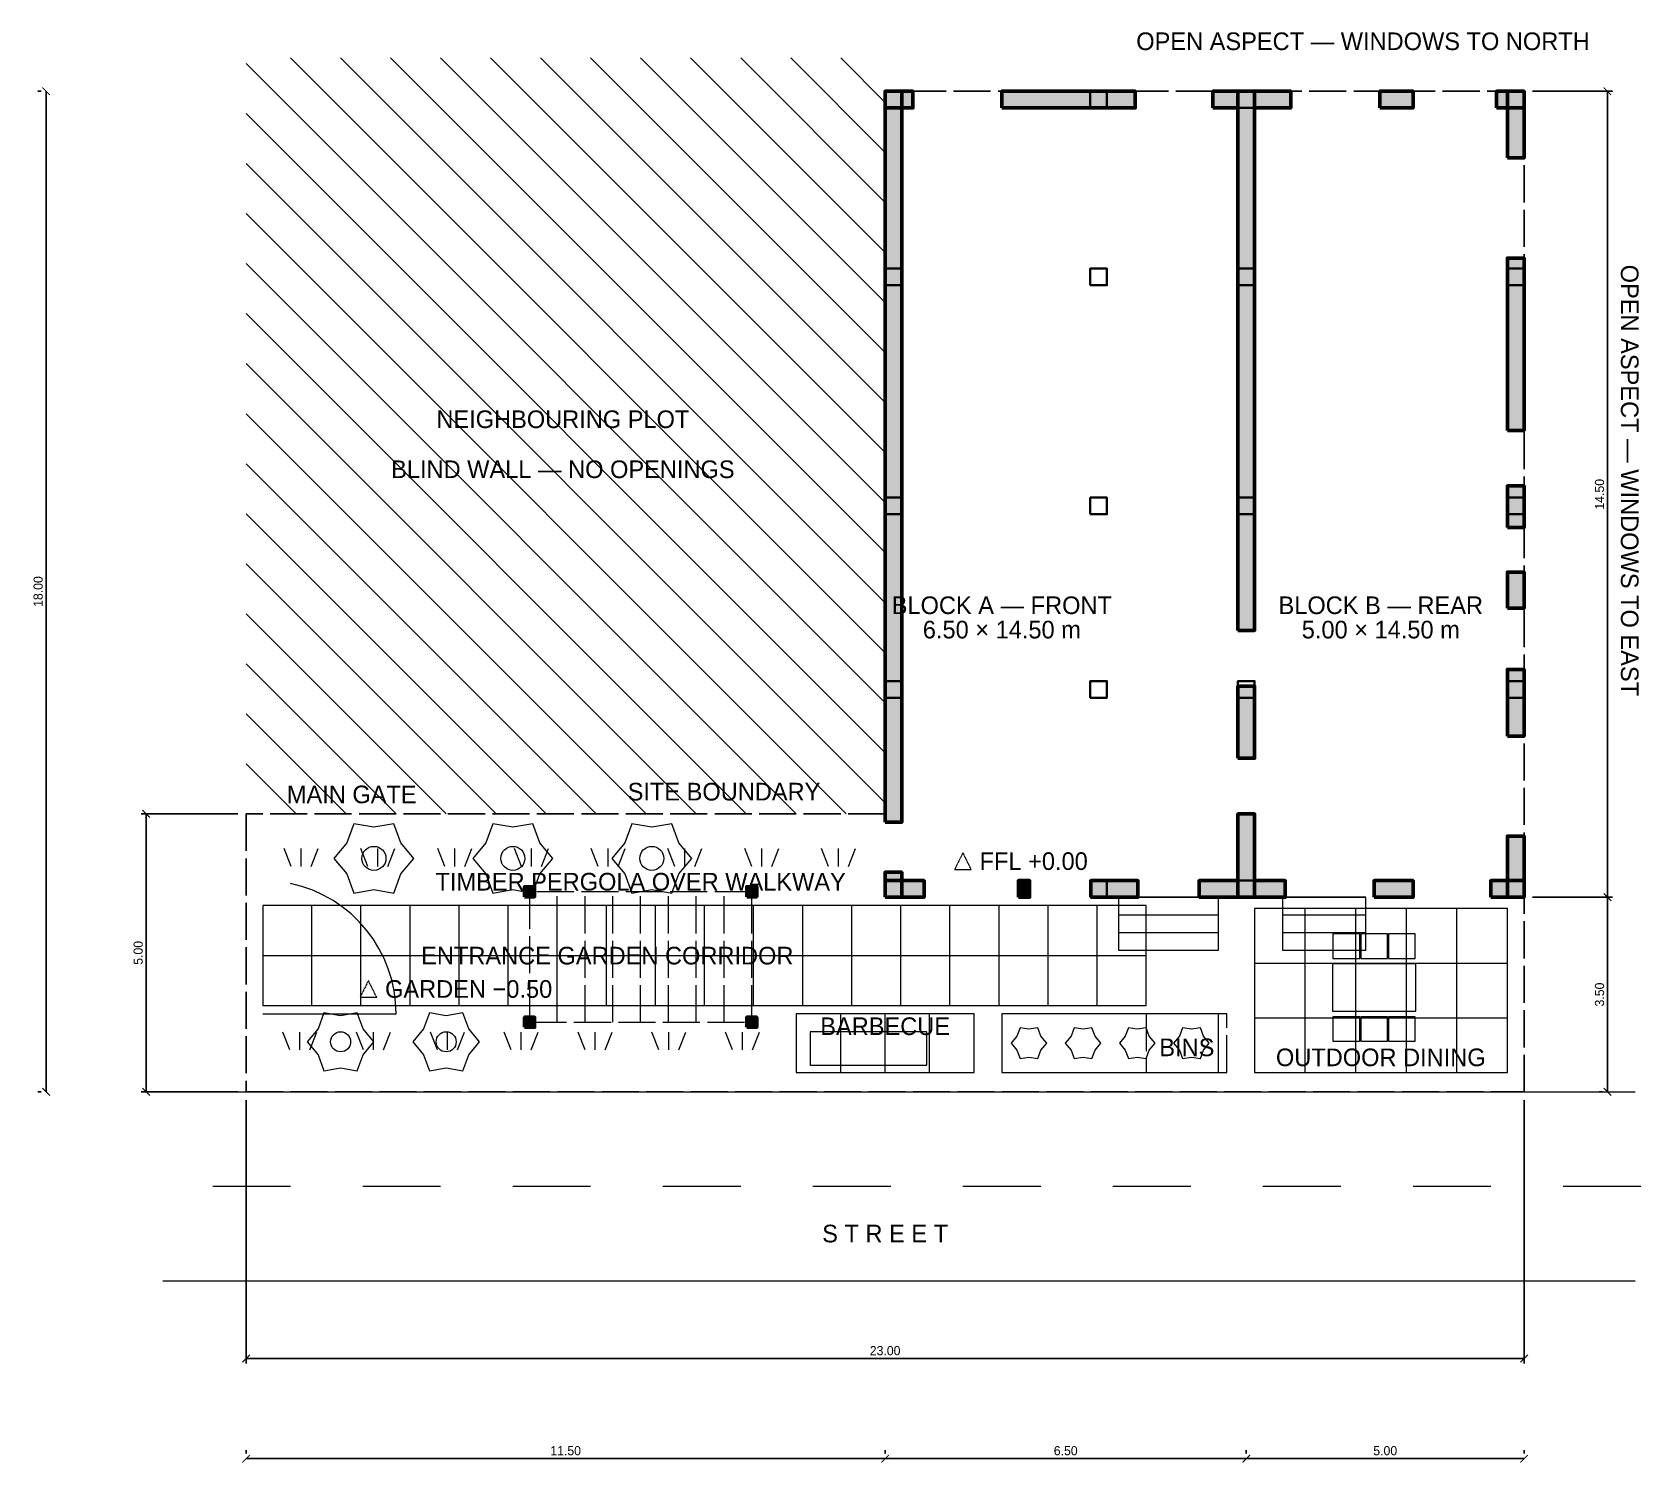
# Model space of a CAD drawing. Header units: millimetres. Extents: x -3851 to 25100, y -6675 to 19063.
import ezdxf
from ezdxf.enums import TextEntityAlignment as Align

# ---------------------------------------------------------------- set-up
doc = ezdxf.new("R2010")
doc.units = ezdxf.units.MM
doc.header["$LTSCALE"] = 20
doc.linetypes.add('DASHDOT', pattern=[3.556, 2.54, -0.508, 0, -0.508])
doc.linetypes.add('DASHED', pattern=[1.524, 1.27, -0.254])
for name, color, linetype, lineweight in [('A-ANNO-DIMS', 5, 'CONTINUOUS', 13), ('A-ANNO-PATT', 8, 'CONTINUOUS', 9), ('A-ANNO-SYMB', 5, 'DASHED', 13), ('A-ANNO-TEXT', 7, 'CONTINUOUS', 13), ('A-FLOR-STRS', 2, 'CONTINUOUS', 18), ('A-FURN', 6, 'CONTINUOUS', 13), ('A-WALL', 7, 'CONTINUOUS', 50), ('A-WALL-PATT', 7, 'CONTINUOUS', 9), ('G-ANNO-BNDY', 1, 'DASHDOT', 25), ('L-PLNT', 3, 'CONTINUOUS', 13), ('L-SITE', 3, 'CONTINUOUS', 18), ('S-COLS', 7, 'CONTINUOUS', 35)]:
    doc.layers.add(name, color=color, linetype=linetype, lineweight=lineweight)
doc.dimstyles.new('ARCH', dxfattribs={"dimtxt": 2.2, "dimasz": 1.8, "dimexe": 1.2, "dimexo": 2, "dimgap": 0.8, "dimtad": 1, "dimlfac": 0.001, "dimblk": 'ARCHTICK', "dimcen": 2.5, "dimazin": 3, "dimtfac": 1, "dimtmove": 0, "dimatfit": 3})

# ---------------------------------------------------------------- blocks, each defined once
blk = doc.blocks.new('_ARCHTICK')
at = {"color": 0, "linetype": 'BYBLOCK', "const_width": 0.15}
blk.add_lwpolyline([(-0.5, -0.5), (0.5, 0.5)], dxfattribs=at)

msp = doc.modelspace()

# ---------------------------------------------------------------- hatches: boundary and pattern name
at = {"layer": 'A-WALL-PATT'}
for points in [[(11500, 4850), (11800, 4850), (11800, 18000), (11500, 18000)], [(11500, 17700), (12000, 17700), (12000, 18000), (11500, 18000)], [(13600, 17700), (16000, 17700), (16000, 18000), (13600, 18000)], [(17400, 17700), (17850, 17700), (17850, 18000), (17400, 18000)], [(17850, 8300), (18150, 8300), (18150, 18000), (17850, 18000)], [(18150, 17700), (18800, 17700), (18800, 18000), (18150, 18000)], [(20400, 17700), (21000, 17700), (21000, 18000), (20400, 18000)], [(22500, 17700), (23000, 17700), (23000, 18000), (22500, 18000)], [(22700, 16800), (23000, 16800), (23000, 18000), (22700, 18000)], [(22700, 11900), (23000, 11900), (23000, 15000), (22700, 15000)], [(22700, 10150), (23000, 10150), (23000, 10900), (22700, 10900)], [(22700, 8700), (23000, 8700), (23000, 9350), (22700, 9350)], [(22700, 6400), (23000, 6400), (23000, 7600), (22700, 7600)], [(17850, 6000), (18150, 6000), (18150, 7300), (17850, 7300)], [(17850, 3500), (18150, 3500), (18150, 5000), (17850, 5000)], [(22700, 3500), (23000, 3500), (23000, 4600), (22700, 4600)], [(11500, 3500), (11800, 3500), (11800, 3950), (11500, 3950)], [(11500, 3500), (12200, 3500), (12200, 3800), (11500, 3800)], [(13900, 3500), (14100, 3500), (14100, 3800), (13900, 3800)], [(15200, 3500), (16050, 3500), (16050, 3800), (15200, 3800)], [(17150, 3500), (17850, 3500), (17850, 3800), (17150, 3800)], [(18150, 3500), (18700, 3500), (18700, 3800), (18150, 3800)], [(20300, 3500), (21000, 3500), (21000, 3800), (20300, 3800)], [(22400, 3500), (23000, 3500), (23000, 3800), (22400, 3800)], [(5010, 3510), (5190, 3510), (5190, 3690), (5010, 3690)], [(9010, 3510), (9190, 3510), (9190, 3690), (9010, 3690)], [(5010, 1160), (5190, 1160), (5190, 1340), (5010, 1340)], [(9010, 1160), (9190, 1160), (9190, 1340), (9010, 1340)]]:
    msp.add_hatch(color=7, dxfattribs=at).paths.add_polyline_path(points)

# ---------------------------------------------------------------- linework, layer by layer
at = {"layer": 'A-ANNO-PATT'}
for p, q in [((11500, 7900), (800, 18600)), ((11500, 8800), (1700, 18600)), ((11500, 9700), (2600, 18600)), ((11500, 10600), (3500, 18600)), ((11500, 11500), (4400, 18600)), ((11500, 12400), (5300, 18600)), ((11500, 13300), (6200, 18600)), ((11500, 14200), (7100, 18600)), ((11500, 15100), (8000, 18600)), ((11500, 16000), (8900, 18600)), ((11500, 16900), (9800, 18600)), ((11500, 17800), (10700, 18600)), ((11500, 7000), (0, 18500)), ((11500, 6100), (0, 17600)), ((11500, 5200), (0, 16700)), ((10800, 5000), (0, 15800)), ((9900, 5000), (0, 14900)), ((9000, 5000), (0, 14000)), ((8100, 5000), (0, 13100)), ((7200, 5000), (0, 12200)), ((6300, 5000), (0, 11300)), ((5400, 5000), (0, 10400)), ((4500, 5000), (0, 9500)), ((3600, 5000), (0, 8600)), ((2700, 5000), (0, 7700)), ((1800, 5000), (0, 6800)), ((900, 5000), (0, 5900)), ((0, 5000), (0, 5000))]:
    msp.add_line(p, q, dxfattribs=at)
at = {"layer": 'A-ANNO-SYMB'}
for points in [[(12900, 4300), (12750, 4000), (13050, 4000)], [(2200, 2000), (2050, 1700), (2350, 1700)]]:
    msp.add_lwpolyline(points, close=True, dxfattribs=at)
at = {"layer": 'A-FLOR-STRS'}
for p, q in [((15700, 3500), (17500, 3500)), ((18650, 3500), (20150, 3500)), ((15700, 3183.333), (17500, 3183.333)), ((18650, 3183.333), (20150, 3183.333)), ((15700, 2866.667), (17500, 2866.667)), ((18650, 2866.667), (20150, 2866.667))]:
    msp.add_line(p, q, dxfattribs=at)
for points in [[(15700, 2550), (17500, 2550), (17500, 3500), (15700, 3500)], [(18650, 2550), (20150, 2550), (20150, 3500), (18650, 3500)]]:
    msp.add_lwpolyline(points, close=True, dxfattribs=at)
at = {"layer": 'A-FURN'}
for points in [[(19560, 2400), (20040, 2400), (20040, 2840), (19560, 2840)], [(20060, 2400), (20540, 2400), (20540, 2840), (20060, 2840)], [(20560, 2400), (21040, 2400), (21040, 2840), (20560, 2840)], [(19550, 1450), (21050, 1450), (21050, 2300), (19550, 2300)], [(19560, 910), (20040, 910), (20040, 1350), (19560, 1350)], [(20060, 910), (20540, 910), (20540, 1350), (20060, 1350)], [(20560, 910), (21040, 910), (21040, 1350), (20560, 1350)], [(10150, 480), (12250, 480), (12250, 1080), (10150, 1080)]]:
    msp.add_lwpolyline(points, close=True, dxfattribs=at)
at = {"layer": 'A-WALL'}
for points in [[(11500, 4850), (11800, 4850), (11800, 18000), (11500, 18000)], [(11500, 17700), (12000, 17700), (12000, 18000), (11500, 18000)], [(13600, 17700), (16000, 17700), (16000, 18000), (13600, 18000)], [(17400, 17700), (17850, 17700), (17850, 18000), (17400, 18000)], [(17850, 8300), (18150, 8300), (18150, 18000), (17850, 18000)], [(18150, 17700), (18800, 17700), (18800, 18000), (18150, 18000)], [(20400, 17700), (21000, 17700), (21000, 18000), (20400, 18000)], [(22500, 17700), (23000, 17700), (23000, 18000), (22500, 18000)], [(22700, 16800), (23000, 16800), (23000, 18000), (22700, 18000)], [(22700, 11900), (23000, 11900), (23000, 15000), (22700, 15000)], [(22700, 10150), (23000, 10150), (23000, 10900), (22700, 10900)], [(22700, 8700), (23000, 8700), (23000, 9350), (22700, 9350)], [(22700, 6400), (23000, 6400), (23000, 7600), (22700, 7600)], [(17850, 6000), (18150, 6000), (18150, 7300), (17850, 7300)], [(17850, 3500), (18150, 3500), (18150, 5000), (17850, 5000)], [(22700, 3500), (23000, 3500), (23000, 4600), (22700, 4600)], [(11500, 3500), (11800, 3500), (11800, 3950), (11500, 3950)], [(11500, 3500), (12200, 3500), (12200, 3800), (11500, 3800)], [(13900, 3500), (14100, 3500), (14100, 3800), (13900, 3800)], [(15200, 3500), (16050, 3500), (16050, 3800), (15200, 3800)], [(17150, 3500), (17850, 3500), (17850, 3800), (17150, 3800)], [(18150, 3500), (18700, 3500), (18700, 3800), (18150, 3800)], [(20300, 3500), (21000, 3500), (21000, 3800), (20300, 3800)], [(22400, 3500), (23000, 3500), (23000, 3800), (22400, 3800)], [(5010, 3510), (5190, 3510), (5190, 3690), (5010, 3690)], [(9010, 3510), (9190, 3510), (9190, 3690), (9010, 3690)], [(5010, 1160), (5190, 1160), (5190, 1340), (5010, 1340)], [(9010, 1160), (9190, 1160), (9190, 1340), (9010, 1340)]]:
    msp.add_lwpolyline(points, close=True, dxfattribs=at)
at = {"layer": 'G-ANNO-BNDY', "linetype": 'DASHED', "ltscale": 26.25}
msp.add_lwpolyline([(0, 0), (23000, 0), (23000, 18000), (11500, 18000), (11500, 5000), (0, 5000)], close=True, dxfattribs=at)
at = {"layer": 'L-PLNT'}
for p, q in [((810.625, 4055), (684.625, 4375)), ((990.625, 4055), (990.625, 4375)), ((1170.625, 4055), (1296.625, 4375)), ((2191.875, 4055), (2065.875, 4375)), ((2371.875, 4055), (2371.875, 4375)), ((2551.875, 4055), (2677.875, 4375)), ((3573.125, 4055), (3447.125, 4375)), ((3753.125, 4055), (3753.125, 4375)), ((3933.125, 4055), (4059.125, 4375)), ((4954.375, 4055), (4828.375, 4375)), ((5134.375, 4055), (5134.375, 4375)), ((5314.375, 4055), (5440.375, 4375)), ((6335.625, 4055), (6209.625, 4375)), ((6515.625, 4055), (6515.625, 4375)), ((6695.625, 4055), (6821.625, 4375)), ((7716.875, 4055), (7590.875, 4375)), ((7896.875, 4055), (7896.875, 4375)), ((8076.875, 4055), (8202.875, 4375)), ((9098.125, 4055), (8972.125, 4375)), ((9278.125, 4055), (9278.125, 4375)), ((9458.125, 4055), (9584.125, 4375)), ((10479.375, 4055), (10353.375, 4375)), ((10659.375, 4055), (10659.375, 4375)), ((10839.375, 4055), (10965.375, 4375)), ((784.286, 755), (658.286, 1075)), ((964.286, 755), (964.286, 1075)), ((1144.286, 755), (1270.286, 1075)), ((2112.857, 755), (1986.857, 1075)), ((2292.857, 755), (2292.857, 1075)), ((2472.857, 755), (2598.857, 1075)), ((3441.429, 755), (3315.429, 1075)), ((3621.429, 755), (3621.429, 1075)), ((3801.429, 755), (3927.429, 1075)), ((4770, 755), (4644, 1075)), ((4950, 755), (4950, 1075)), ((5130, 755), (5256, 1075)), ((6098.571, 755), (5972.571, 1075)), ((6278.571, 755), (6278.571, 1075)), ((6458.571, 755), (6584.571, 1075)), ((7427.143, 755), (7301.143, 1075)), ((7607.143, 755), (7607.143, 1075)), ((7787.143, 755), (7913.143, 1075)), ((8755.714, 755), (8629.714, 1075)), ((8935.714, 755), (8935.714, 1075)), ((9115.714, 755), (9241.714, 1075))]:
    msp.add_line(p, q, dxfattribs=at)
for points in [[(3020, 4200), (2786.36, 4480.8), (2660, 4823.538), (2300, 4761.6), (1940, 4823.538), (1813.64, 4480.8), (1580, 4200), (1813.64, 3919.2), (1940, 3576.462), (2300, 3638.4), (2660, 3576.462), (2786.36, 3919.2)], [(5520, 4200), (5286.36, 4480.8), (5160, 4823.538), (4800, 4761.6), (4440, 4823.538), (4313.64, 4480.8), (4080, 4200), (4313.64, 3919.2), (4440, 3576.462), (4800, 3638.4), (5160, 3576.462), (5286.36, 3919.2)], [(8020, 4200), (7786.36, 4480.8), (7660, 4823.538), (7300, 4761.6), (6940, 4823.538), (6813.64, 4480.8), (6580, 4200), (6813.64, 3919.2), (6940, 3576.462), (7300, 3638.4), (7660, 3576.462), (7786.36, 3919.2)], [(2300, 900), (2105.3, 1134), (2000, 1419.615), (1700, 1368), (1400, 1419.615), (1294.7, 1134), (1100, 900), (1294.7, 666), (1400, 380.385), (1700, 432), (2000, 380.385), (2105.3, 666)], [(4200, 900), (4005.3, 1134), (3900, 1419.615), (3600, 1368), (3300, 1419.615), (3194.7, 1134), (3000, 900), (3194.7, 666), (3300, 380.385), (3600, 432), (3900, 380.385), (4005.3, 666)], [(13600, 350), (17500, 350), (17500, 1400), (13600, 1400)], [(14407.5, 875), (14303.66, 999.8), (14247.5, 1152.128), (14087.5, 1124.6), (13927.5, 1152.128), (13871.34, 999.8), (13767.5, 875), (13871.34, 750.2), (13927.5, 597.872), (14087.5, 625.4), (14247.5, 597.872), (14303.66, 750.2)], [(15382.5, 875), (15278.66, 999.8), (15222.5, 1152.128), (15062.5, 1124.6), (14902.5, 1152.128), (14846.34, 999.8), (14742.5, 875), (14846.34, 750.2), (14902.5, 597.872), (15062.5, 625.4), (15222.5, 597.872), (15278.66, 750.2)], [(16357.5, 875), (16253.66, 999.8), (16197.5, 1152.128), (16037.5, 1124.6), (15877.5, 1152.128), (15821.34, 999.8), (15717.5, 875), (15821.34, 750.2), (15877.5, 597.872), (16037.5, 625.4), (16197.5, 597.872), (16253.66, 750.2)], [(17332.5, 875), (17228.66, 999.8), (17172.5, 1152.128), (17012.5, 1124.6), (16852.5, 1152.128), (16796.34, 999.8), (16692.5, 875), (16796.34, 750.2), (16852.5, 597.872), (17012.5, 625.4), (17172.5, 597.872), (17228.66, 750.2)]]:
    msp.add_lwpolyline(points, close=True, dxfattribs=at)
for centre, radius in [((2300, 4200), 216), ((4800, 4200), 216), ((7300, 4200), 216), ((1700, 900), 180), ((3600, 900), 180)]:
    msp.add_circle(centre, radius, dxfattribs=at)
at = {"layer": 'L-SITE', "linetype": 'DASHED', "ltscale": 26.25}
for p, q in [((5600, 1250), (5600, 3600)), ((6100, 1250), (6100, 3600)), ((6600, 1250), (6600, 3600)), ((7100, 1250), (7100, 3600)), ((7600, 1250), (7600, 3600)), ((8100, 1250), (8100, 3600)), ((8600, 1250), (8600, 3600))]:
    msp.add_line(p, q, dxfattribs=at)
at = {"layer": 'L-SITE'}
for p, q in [((1183.333, 1550), (1183.333, 3350)), ((2066.667, 1550), (2066.667, 3350)), ((2950, 1550), (2950, 3350)), ((3833.333, 1550), (3833.333, 3350)), ((4716.667, 1550), (4716.667, 3350)), ((5600, 1550), (5600, 3350)), ((6483.333, 1550), (6483.333, 3350)), ((7366.667, 1550), (7366.667, 3350)), ((8250, 1550), (8250, 3350)), ((9133.333, 1550), (9133.333, 3350)), ((10016.667, 1550), (10016.667, 3350)), ((10900, 1550), (10900, 3350)), ((11783.333, 1550), (11783.333, 3350)), ((12666.667, 1550), (12666.667, 3350)), ((13550, 1550), (13550, 3350)), ((14433.333, 1550), (14433.333, 3350)), ((15316.667, 1550), (15316.667, 3350)), ((19060, 350), (19060, 3300)), ((19970, 350), (19970, 3300)), ((20880, 350), (20880, 3300)), ((21790, 350), (21790, 3300)), ((300, 2450), (16200, 2450)), ((18150, 2316.667), (22700, 2316.667)), ((300, 1400), (2700, 1400)), ((10700, 350), (10700, 1400)), ((11500, 350), (11500, 1400)), ((12300, 350), (12300, 1400)), ((18150, 1333.333), (22700, 1333.333)), ((-1500, 0), (25000, 0)), ((-600, -1700), (800, -1700)), ((2100, -1700), (3500, -1700)), ((4800, -1700), (6200, -1700)), ((7500, -1700), (8900, -1700)), ((10200, -1700), (11600, -1700)), ((12900, -1700), (14300, -1700)), ((15600, -1700), (17000, -1700)), ((18300, -1700), (19700, -1700)), ((21000, -1700), (22400, -1700)), ((23700, -1700), (25100, -1700)), ((-1500, -3400), (25000, -3400))]:
    msp.add_line(p, q, dxfattribs=at)
at = {"layer": 'L-SITE', "linetype": 'DASHED', "ltscale": 26.25}
for points in [[(5100, 1250), (9100, 1250), (9100, 3600), (5100, 3600)], [(16200, 350), (17650, 350), (17650, 1400), (16200, 1400)]]:
    msp.add_lwpolyline(points, close=True, dxfattribs=at)
at = {"layer": 'L-SITE'}
for points in [[(300, 1550), (16200, 1550), (16200, 3350), (300, 3350)], [(18150, 350), (22700, 350), (22700, 3300), (18150, 3300)], [(9900, 350), (13100, 350), (13100, 1400), (9900, 1400)]]:
    msp.add_lwpolyline(points, close=True, dxfattribs=at)
msp.add_arc((300, 1400), 2400, 0, 78, dxfattribs=at)
at = {"layer": 'S-COLS'}
for points in [[(11500, 17700), (11800, 17700), (11800, 18000), (11500, 18000)], [(15190, 17700), (15490, 17700), (15490, 18000), (15190, 18000)], [(17850, 17700), (18150, 17700), (18150, 18000), (17850, 18000)], [(22700, 17700), (23000, 17700), (23000, 18000), (22700, 18000)], [(11500, 14510), (11800, 14510), (11800, 14810), (11500, 14810)], [(15190, 14510), (15490, 14510), (15490, 14810), (15190, 14810)], [(17850, 14510), (18150, 14510), (18150, 14810), (17850, 14810)], [(22700, 14510), (23000, 14510), (23000, 14810), (22700, 14810)], [(11500, 10390), (11800, 10390), (11800, 10690), (11500, 10690)], [(15190, 10390), (15490, 10390), (15490, 10690), (15190, 10690)], [(17850, 10390), (18150, 10390), (18150, 10690), (17850, 10690)], [(22700, 10390), (23000, 10390), (23000, 10690), (22700, 10690)], [(11500, 7090), (11800, 7090), (11800, 7390), (11500, 7390)], [(15190, 7090), (15490, 7090), (15490, 7390), (15190, 7390)], [(17850, 7090), (18150, 7090), (18150, 7390), (17850, 7390)], [(22700, 7090), (23000, 7090), (23000, 7390), (22700, 7390)], [(11500, 3500), (11800, 3500), (11800, 3800), (11500, 3800)], [(15190, 3500), (15490, 3500), (15490, 3800), (15190, 3800)], [(17850, 3500), (18150, 3500), (18150, 3800), (17850, 3800)], [(22700, 3500), (23000, 3500), (23000, 3800), (22700, 3800)]]:
    msp.add_lwpolyline(points, close=True, dxfattribs=at)

# ---------------------------------------------------------------- texts
at = {"layer": 'A-ANNO-TEXT'}
for s, p in [('OPEN ASPECT — WINDOWS TO NORTH', (20100, 18900)), ('NEIGHBOURING PLOT', (5700, 12100)), ('BLIND WALL — NO OPENINGS', (5700, 11200)), ('BLOCK A — FRONT', (13600, 8753.353)), ('BLOCK B — REAR', (20420, 8753.353)), ('6.50 × 14.50 m', (13600, 8315.202)), ('5.00 × 14.50 m', (20420, 8315.202)), ('SITE BOUNDARY', (8600, 5400)), ('ENTRANCE GARDEN CORRIDOR', (6500, 2450))]:
    msp.add_text(s, height=317.5, dxfattribs=at).set_placement(p, align=Align.MIDDLE_CENTER)
msp.add_text('OPEN ASPECT — WINDOWS TO EAST', height=317.5, rotation=-90, dxfattribs=at).set_placement((24900, 11000), align=Align.MIDDLE_CENTER)
for s, p in [('FFL +0.00', (13200, 4150)), ('GARDEN −0.50', (2500, 1850))]:
    msp.add_text(s, height=317.5, dxfattribs=at).set_placement(p, align=Align.MIDDLE_LEFT)
at = {"layer": 'L-SITE'}
for s, p in [('MAIN GATE', (1900, 5350)), ('TIMBER PERGOLA OVER WALKWAY', (7100, 3780)), ('BARBECUE', (11500, 1180)), ('BINS', (16930, 800)), ('OUTDOOR DINING', (20420, 620)), ('S T R E E T', (11500, -2550))]:
    msp.add_text(s, height=317.5, dxfattribs=at).set_placement(p, align=Align.MIDDLE_CENTER)

# ---------------------------------------------------------------- dimensions: what is measured, and where the dimension line sits
at = {"layer": 'A-ANNO-DIMS'}
for base, p1, p2, text in [((-3600, 0), (-3600, 0), (-3600, 18000), '18.00'), ((24500, 3500), (23000, 3500), (23000, 18000), '14.50'), ((-1800, 0), (0, 0), (0, 5000), '5.00'), ((24500, 0), (24500, 0), (24500, 3500), '3.50')]:
    msp.add_linear_dim(base=base, p1=p1, p2=p2, angle=90, text=text, dimstyle='ARCH', override={"dimscale": 75}, dxfattribs=at).render()
for base, p1, p2, text in [((0, -4800), (0, 0), (23000, 0), '23.00'), ((0, -6600), (0, -6600), (11500, -6600), '11.50'), ((11500, -6600), (11500, -6600), (18000, -6600), '6.50'), ((18000, -6600), (18000, -6600), (23000, -6600), '5.00')]:
    msp.add_linear_dim(base=base, p1=p1, p2=p2, text=text, dimstyle='ARCH', override={"dimscale": 75}, dxfattribs=at).render()

doc.saveas('drawing.dxf')
